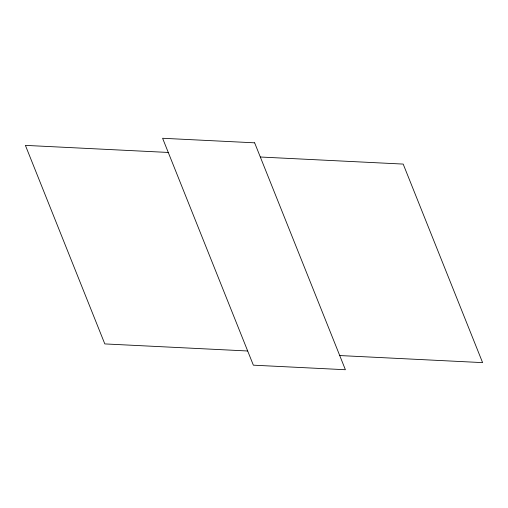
<?xml version="1.0" encoding="UTF-8"?>
<svg xmlns="http://www.w3.org/2000/svg" width="508" height="508" viewBox="0 0 508 508"><rect width="100%" height="100%" fill="white"/><g stroke="black" fill="none" stroke-linecap="round" stroke-linejoin="round"><path stroke-width="0.76" d="M168.275 152.451L25.4 145.377L104.813 343.916L247.682 350.99M260.318 157.01L403.187 164.084L482.6 362.623L339.725 355.549M254.641 142.824L162.598 138.271L253.359 365.176L345.402 369.729L254.641 142.824"/></g></svg>
